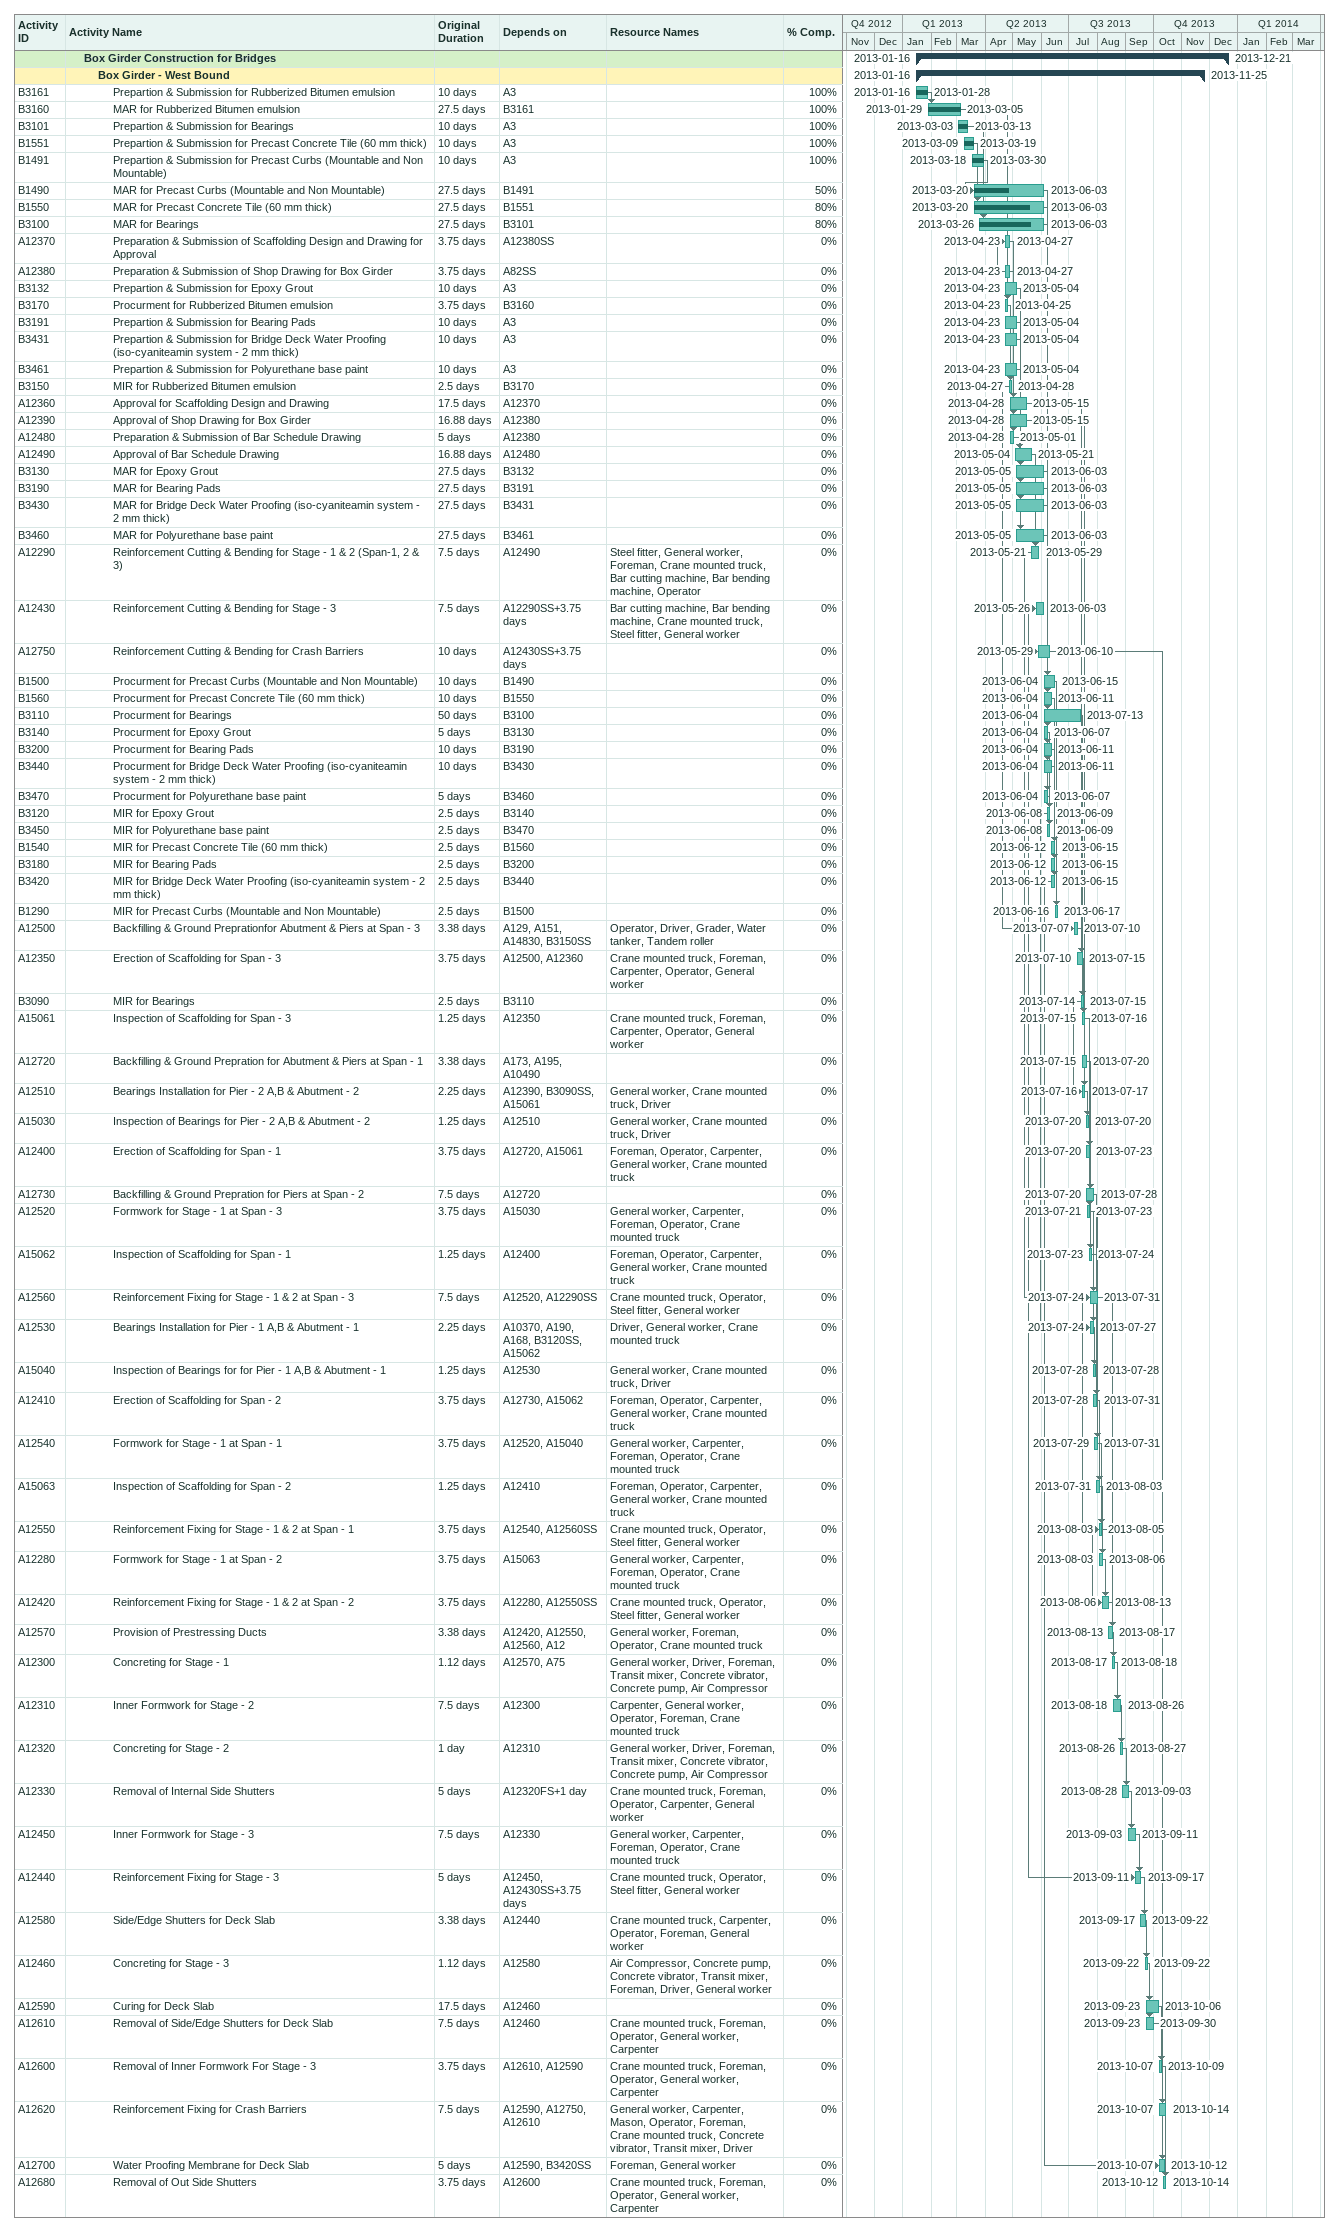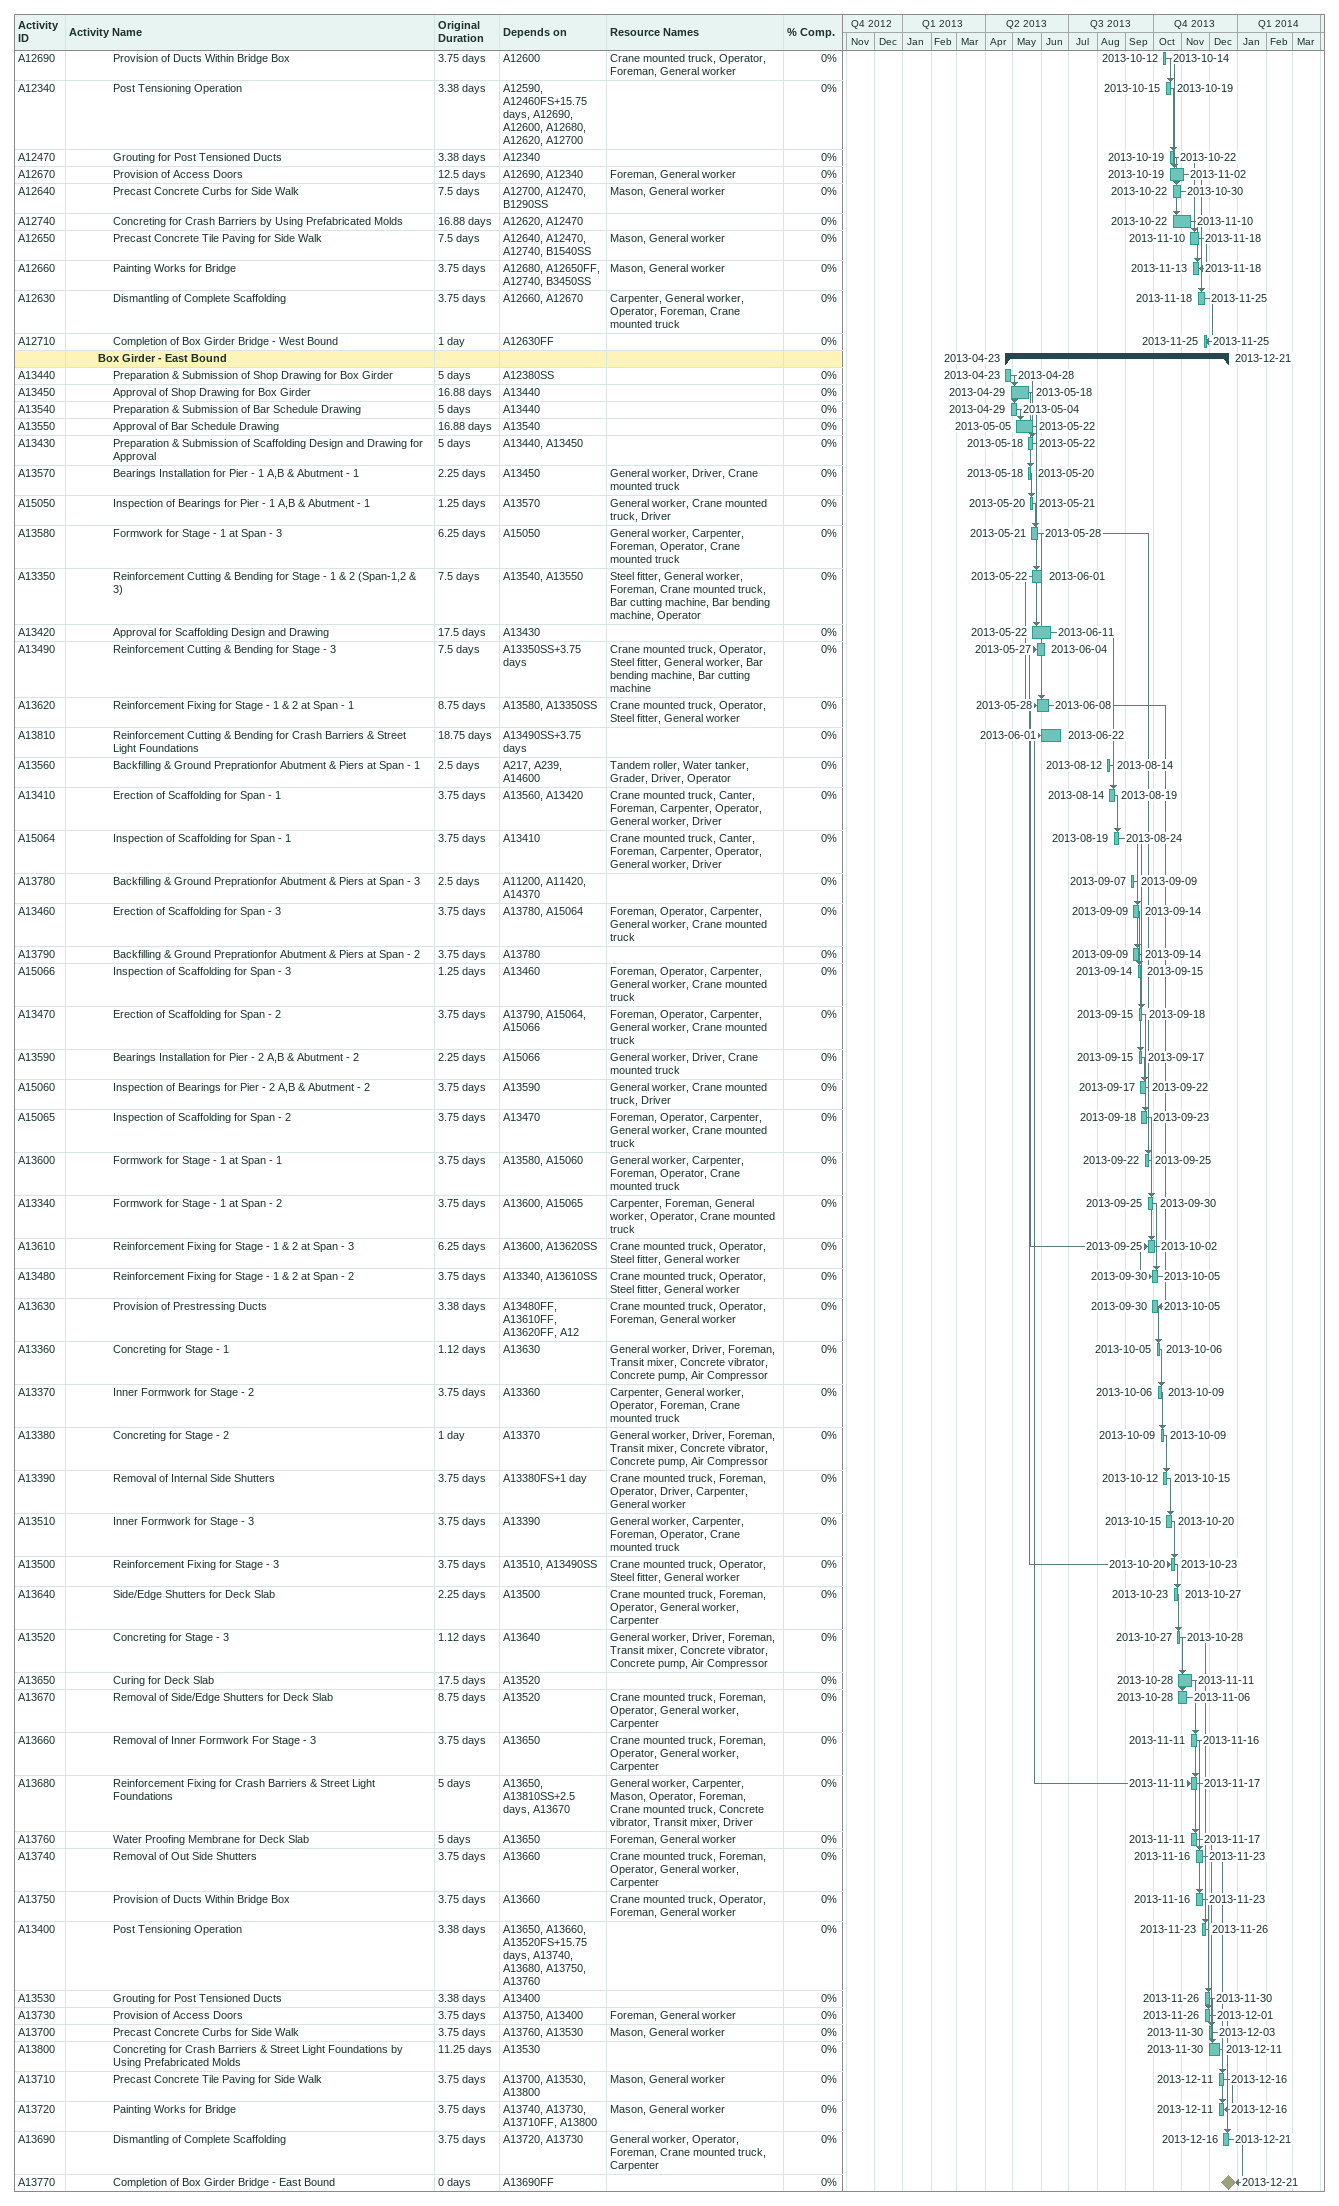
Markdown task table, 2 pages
| ID | Level | Task | Original duration | Start | Finish | Predecessors | Resources | % complete |
|---|---|---|---|---|---|---|---|---|
|  | 2 | **Box Girder Construction for Bridges** |  | 2013-01-16 | 2013-12-21 |  |  |  |
|  | 3 | **Box Girder - West Bound** |  | 2013-01-16 | 2013-11-25 |  |  |  |
| B3161 | 4 | Prepartion & Submission for Rubberized Bitumen emulsion | 10d | 2013-01-16 | 2013-01-28 | A3 |  | 100 |
| B3160 | 4 | MAR for Rubberized Bitumen emulsion | 27.5d | 2013-01-29 | 2013-03-05 | B3161 |  | 100 |
| B3101 | 4 | Prepartion & Submission for Bearings | 10d | 2013-03-03 | 2013-03-13 | A3 |  | 100 |
| B1551 | 4 | Prepartion & Submission for Precast Concrete Tile (60 mm thick) | 10d | 2013-03-09 | 2013-03-19 | A3 |  | 100 |
| B1491 | 4 | Prepartion & Submission for Precast Curbs (Mountable and Non Mountable) | 10d | 2013-03-18 | 2013-03-30 | A3 |  | 100 |
| B1490 | 4 | MAR for Precast Curbs (Mountable and Non Mountable) | 27.5d | 2013-03-20 | 2013-06-03 | B1491 |  | 50 |
| B1550 | 4 | MAR for Precast Concrete Tile (60 mm thick) | 27.5d | 2013-03-20 | 2013-06-03 | B1551 |  | 80 |
| B3100 | 4 | MAR for Bearings | 27.5d | 2013-03-26 | 2013-06-03 | B3101 |  | 80 |
| A12370 | 4 | Preparation & Submission of Scaffolding Design and Drawing for Approval | 3.75d | 2013-04-23 | 2013-04-27 | A12380SS |  | 0 |
| A12380 | 4 | Preparation & Submission of Shop Drawing for Box Girder | 3.75d | 2013-04-23 | 2013-04-27 | A82SS |  | 0 |
| B3132 | 4 | Prepartion & Submission for Epoxy Grout | 10d | 2013-04-23 | 2013-05-04 | A3 |  | 0 |
| B3170 | 4 | Procurment for Rubberized Bitumen emulsion | 3.75d | 2013-04-23 | 2013-04-25 | B3160 |  | 0 |
| B3191 | 4 | Prepartion & Submission for Bearing Pads | 10d | 2013-04-23 | 2013-05-04 | A3 |  | 0 |
| B3431 | 4 | Prepartion & Submission for Bridge Deck Water Proofing (iso-cyaniteamin system - 2 mm thick) | 10d | 2013-04-23 | 2013-05-04 | A3 |  | 0 |
| B3461 | 4 | Prepartion & Submission for Polyurethane base paint | 10d | 2013-04-23 | 2013-05-04 | A3 |  | 0 |
| B3150 | 4 | MIR for Rubberized Bitumen emulsion | 2.5d | 2013-04-27 | 2013-04-28 | B3170 |  | 0 |
| A12360 | 4 | Approval for Scaffolding Design and Drawing | 17.5d | 2013-04-28 | 2013-05-15 | A12370 |  | 0 |
| A12390 | 4 | Approval of Shop Drawing for Box Girder | 16.88d | 2013-04-28 | 2013-05-15 | A12380 |  | 0 |
| A12480 | 4 | Preparation & Submission of Bar Schedule Drawing | 5d | 2013-04-28 | 2013-05-01 | A12380 |  | 0 |
| A12490 | 4 | Approval of Bar Schedule Drawing | 16.88d | 2013-05-04 | 2013-05-21 | A12480 |  | 0 |
| B3130 | 4 | MAR for Epoxy Grout | 27.5d | 2013-05-05 | 2013-06-03 | B3132 |  | 0 |
| B3190 | 4 | MAR for Bearing Pads | 27.5d | 2013-05-05 | 2013-06-03 | B3191 |  | 0 |
| B3430 | 4 | MAR for Bridge Deck Water Proofing (iso-cyaniteamin system - 2 mm thick) | 27.5d | 2013-05-05 | 2013-06-03 | B3431 |  | 0 |
| B3460 | 4 | MAR for Polyurethane base paint | 27.5d | 2013-05-05 | 2013-06-03 | B3461 |  | 0 |
| A12290 | 4 | Reinforcement Cutting & Bending for Stage - 1 & 2 (Span-1, 2 & 3) | 7.5d | 2013-05-21 | 2013-05-29 | A12490 | Steel fitter, General worker, Foreman, Crane mounted truck, Bar cutting machine, Bar bending machine, Operator | 0 |
| A12430 | 4 | Reinforcement Cutting & Bending for Stage - 3 | 7.5d | 2013-05-26 | 2013-06-03 | A12290SS+3.75d | Bar cutting machine, Bar bending machine, Crane mounted truck, Steel fitter, General worker | 0 |
| A12750 | 4 | Reinforcement Cutting & Bending for Crash Barriers | 10d | 2013-05-29 | 2013-06-10 | A12430SS+3.75d |  | 0 |
| B1500 | 4 | Procurment for Precast Curbs (Mountable and Non Mountable) | 10d | 2013-06-04 | 2013-06-15 | B1490 |  | 0 |
| B1560 | 4 | Procurment for Precast Concrete Tile (60 mm thick) | 10d | 2013-06-04 | 2013-06-11 | B1550 |  | 0 |
| B3110 | 4 | Procurment for Bearings | 50d | 2013-06-04 | 2013-07-13 | B3100 |  | 0 |
| B3140 | 4 | Procurment for Epoxy Grout | 5d | 2013-06-04 | 2013-06-07 | B3130 |  | 0 |
| B3200 | 4 | Procurment for Bearing Pads | 10d | 2013-06-04 | 2013-06-11 | B3190 |  | 0 |
| B3440 | 4 | Procurment for Bridge Deck Water Proofing (iso-cyaniteamin system - 2 mm thick) | 10d | 2013-06-04 | 2013-06-11 | B3430 |  | 0 |
| B3470 | 4 | Procurment for Polyurethane base paint | 5d | 2013-06-04 | 2013-06-07 | B3460 |  | 0 |
| B3120 | 4 | MIR for Epoxy Grout | 2.5d | 2013-06-08 | 2013-06-09 | B3140 |  | 0 |
| B3450 | 4 | MIR for Polyurethane base paint | 2.5d | 2013-06-08 | 2013-06-09 | B3470 |  | 0 |
| B1540 | 4 | MIR for Precast Concrete Tile (60 mm thick) | 2.5d | 2013-06-12 | 2013-06-15 | B1560 |  | 0 |
| B3180 | 4 | MIR for Bearing Pads | 2.5d | 2013-06-12 | 2013-06-15 | B3200 |  | 0 |
| B3420 | 4 | MIR for Bridge Deck Water Proofing (iso-cyaniteamin system - 2 mm thick) | 2.5d | 2013-06-12 | 2013-06-15 | B3440 |  | 0 |
| B1290 | 4 | MIR for Precast Curbs (Mountable and Non Mountable) | 2.5d | 2013-06-16 | 2013-06-17 | B1500 |  | 0 |
| A12500 | 4 | Backfilling & Ground Preprationfor Abutment & Piers at Span - 3 | 3.38d | 2013-07-07 | 2013-07-10 | A129, A151, A14830, B3150SS | Operator, Driver, Grader, Water tanker, Tandem roller | 0 |
| A12350 | 4 | Erection of Scaffolding for Span - 3 | 3.75d | 2013-07-10 | 2013-07-15 | A12500, A12360 | Crane mounted truck, Foreman, Carpenter, Operator, General worker | 0 |
| B3090 | 4 | MIR for Bearings | 2.5d | 2013-07-14 | 2013-07-15 | B3110 |  | 0 |
| A15061 | 4 | Inspection of Scaffolding for Span - 3 | 1.25d | 2013-07-15 | 2013-07-16 | A12350 | Crane mounted truck, Foreman, Carpenter, Operator, General worker | 0 |
| A12720 | 4 | Backfilling & Ground Prepration for Abutment & Piers at Span - 1 | 3.38d | 2013-07-15 | 2013-07-20 | A173, A195, A10490 |  | 0 |
| A12510 | 4 | Bearings Installation for Pier - 2 A,B & Abutment - 2 | 2.25d | 2013-07-16 | 2013-07-17 | A12390, B3090SS, A15061 | General worker, Crane mounted truck, Driver | 0 |
| A15030 | 4 | Inspection of Bearings for Pier - 2 A,B & Abutment - 2 | 1.25d | 2013-07-20 | 2013-07-20 | A12510 | General worker, Crane mounted truck, Driver | 0 |
| A12400 | 4 | Erection of Scaffolding for Span - 1 | 3.75d | 2013-07-20 | 2013-07-23 | A12720, A15061 | Foreman, Operator, Carpenter, General worker, Crane mounted truck | 0 |
| A12730 | 4 | Backfilling & Ground Prepration for Piers at Span - 2 | 7.5d | 2013-07-20 | 2013-07-28 | A12720 |  | 0 |
| A12520 | 4 | Formwork for Stage - 1 at Span - 3 | 3.75d | 2013-07-21 | 2013-07-23 | A15030 | General worker, Carpenter, Foreman, Operator, Crane mounted truck | 0 |
| A15062 | 4 | Inspection of Scaffolding for Span - 1 | 1.25d | 2013-07-23 | 2013-07-24 | A12400 | Foreman, Operator, Carpenter, General worker, Crane mounted truck | 0 |
| A12560 | 4 | Reinforcement Fixing for Stage - 1 & 2 at Span - 3 | 7.5d | 2013-07-24 | 2013-07-31 | A12520, A12290SS | Crane mounted truck, Operator, Steel fitter, General worker | 0 |
| A12530 | 4 | Bearings Installation for Pier - 1 A,B & Abutment - 1 | 2.25d | 2013-07-24 | 2013-07-27 | A10370, A190, A168, B3120SS, A15062 | Driver, General worker, Crane mounted truck | 0 |
| A15040 | 4 | Inspection of Bearings for for Pier - 1 A,B & Abutment - 1 | 1.25d | 2013-07-28 | 2013-07-28 | A12530 | General worker, Crane mounted truck, Driver | 0 |
| A12410 | 4 | Erection of Scaffolding for Span - 2 | 3.75d | 2013-07-28 | 2013-07-31 | A12730, A15062 | Foreman, Operator, Carpenter, General worker, Crane mounted truck | 0 |
| A12540 | 4 | Formwork for Stage - 1 at Span - 1 | 3.75d | 2013-07-29 | 2013-07-31 | A12520, A15040 | General worker, Carpenter, Foreman, Operator, Crane mounted truck | 0 |
| A15063 | 4 | Inspection of Scaffolding for Span - 2 | 1.25d | 2013-07-31 | 2013-08-03 | A12410 | Foreman, Operator, Carpenter, General worker, Crane mounted truck | 0 |
| A12550 | 4 | Reinforcement Fixing for Stage - 1 & 2 at Span - 1 | 3.75d | 2013-08-03 | 2013-08-05 | A12540, A12560SS | Crane mounted truck, Operator, Steel fitter, General worker | 0 |
| A12280 | 4 | Formwork for Stage - 1 at Span - 2 | 3.75d | 2013-08-03 | 2013-08-06 | A15063 | General worker, Carpenter, Foreman, Operator, Crane mounted truck | 0 |
| A12420 | 4 | Reinforcement Fixing for Stage - 1 & 2 at Span - 2 | 3.75d | 2013-08-06 | 2013-08-13 | A12280, A12550SS | Crane mounted truck, Operator, Steel fitter, General worker | 0 |
| A12570 | 4 | Provision of Prestressing Ducts | 3.38d | 2013-08-13 | 2013-08-17 | A12420, A12550, A12560, A12 | General worker, Foreman, Operator, Crane mounted truck | 0 |
| A12300 | 4 | Concreting for Stage - 1 | 1.12d | 2013-08-17 | 2013-08-18 | A12570, A75 | General worker, Driver, Foreman, Transit mixer, Concrete vibrator, Concrete pump, Air Compressor | 0 |
| A12310 | 4 | Inner Formwork for Stage - 2 | 7.5d | 2013-08-18 | 2013-08-26 | A12300 | Carpenter, General worker, Operator, Foreman, Crane mounted truck | 0 |
| A12320 | 4 | Concreting for Stage - 2 | 1d | 2013-08-26 | 2013-08-27 | A12310 | General worker, Driver, Foreman, Transit mixer, Concrete vibrator, Concrete pump, Air Compressor | 0 |
| A12330 | 4 | Removal of Internal Side Shutters | 5d | 2013-08-28 | 2013-09-03 | A12320FS+1d | Crane mounted truck, Foreman, Operator, Carpenter, General worker | 0 |
| A12450 | 4 | Inner Formwork for Stage - 3 | 7.5d | 2013-09-03 | 2013-09-11 | A12330 | General worker, Carpenter, Foreman, Operator, Crane mounted truck | 0 |
| A12440 | 4 | Reinforcement Fixing for Stage - 3 | 5d | 2013-09-11 | 2013-09-17 | A12450, A12430SS+3.75d | Crane mounted truck, Operator, Steel fitter, General worker | 0 |
| A12580 | 4 | Side/Edge Shutters for Deck Slab | 3.38d | 2013-09-17 | 2013-09-22 | A12440 | Crane mounted truck, Carpenter, Operator, Foreman, General worker | 0 |
| A12460 | 4 | Concreting for Stage - 3 | 1.12d | 2013-09-22 | 2013-09-22 | A12580 | Air Compressor, Concrete pump, Concrete vibrator, Transit mixer, Foreman, Driver, General worker | 0 |
| A12590 | 4 | Curing for Deck Slab | 17.5d | 2013-09-23 | 2013-10-06 | A12460 |  | 0 |
| A12610 | 4 | Removal of Side/Edge Shutters for Deck Slab | 7.5d | 2013-09-23 | 2013-09-30 | A12460 | Crane mounted truck, Foreman, Operator, General worker, Carpenter | 0 |
| A12600 | 4 | Removal of Inner Formwork For Stage - 3 | 3.75d | 2013-10-07 | 2013-10-09 | A12610, A12590 | Crane mounted truck, Foreman, Operator, General worker, Carpenter | 0 |
| A12620 | 4 | Reinforcement Fixing for Crash Barriers | 7.5d | 2013-10-07 | 2013-10-14 | A12590, A12750, A12610 | General worker, Carpenter, Mason, Operator, Foreman, Crane mounted truck, Concrete vibrator, Transit mixer, Driver | 0 |
| A12700 | 4 | Water Proofing Membrane for Deck Slab | 5d | 2013-10-07 | 2013-10-12 | A12590, B3420SS | Foreman, General worker | 0 |
| A12680 | 4 | Removal of Out Side Shutters | 3.75d | 2013-10-12 | 2013-10-14 | A12600 | Crane mounted truck, Foreman, Operator, General worker, Carpenter | 0 |
| A12690 | 4 | Provision of Ducts Within Bridge Box | 3.75d | 2013-10-12 | 2013-10-14 | A12600 | Crane mounted truck, Operator, Foreman, General worker | 0 |
| A12340 | 4 | Post Tensioning Operation | 3.38d | 2013-10-15 | 2013-10-19 | A12590, A12460FS+15.75d, A12690, A12600, A12680, A12620, A12700 |  | 0 |
| A12470 | 4 | Grouting for Post Tensioned Ducts | 3.38d | 2013-10-19 | 2013-10-22 | A12340 |  | 0 |
| A12670 | 4 | Provision of Access Doors | 12.5d | 2013-10-19 | 2013-11-02 | A12690, A12340 | Foreman, General worker | 0 |
| A12640 | 4 | Precast Concrete Curbs for Side Walk | 7.5d | 2013-10-22 | 2013-10-30 | A12700, A12470, B1290SS | Mason, General worker | 0 |
| A12740 | 4 | Concreting for Crash Barriers by Using Prefabricated Molds | 16.88d | 2013-10-22 | 2013-11-10 | A12620, A12470 |  | 0 |
| A12650 | 4 | Precast Concrete Tile Paving for Side Walk | 7.5d | 2013-11-10 | 2013-11-18 | A12640, A12470, A12740, B1540SS | Mason, General worker | 0 |
| A12660 | 4 | Painting Works for Bridge | 3.75d | 2013-11-13 | 2013-11-18 | A12680, A12650FF, A12740, B3450SS | Mason, General worker | 0 |
| A12630 | 4 | Dismantling of Complete Scaffolding | 3.75d | 2013-11-18 | 2013-11-25 | A12660, A12670 | Carpenter, General worker, Operator, Foreman, Crane mounted truck | 0 |
| A12710 | 4 | Completion of Box Girder Bridge - West Bound | 1d | 2013-11-25 | 2013-11-25 | A12630FF |  | 0 |
|  | 3 | **Box Girder - East Bound** |  | 2013-04-23 | 2013-12-21 |  |  |  |
| A13440 | 4 | Preparation & Submission of Shop Drawing for Box Girder | 5d | 2013-04-23 | 2013-04-28 | A12380SS |  | 0 |
| A13450 | 4 | Approval of Shop Drawing for Box Girder | 16.88d | 2013-04-29 | 2013-05-18 | A13440 |  | 0 |
| A13540 | 4 | Preparation & Submission of Bar Schedule Drawing | 5d | 2013-04-29 | 2013-05-04 | A13440 |  | 0 |
| A13550 | 4 | Approval of Bar Schedule Drawing | 16.88d | 2013-05-05 | 2013-05-22 | A13540 |  | 0 |
| A13430 | 4 | Preparation & Submission of Scaffolding Design and Drawing for Approval | 5d | 2013-05-18 | 2013-05-22 | A13440, A13450 |  | 0 |
| A13570 | 4 | Bearings Installation for Pier - 1 A,B & Abutment - 1 | 2.25d | 2013-05-18 | 2013-05-20 | A13450 | General worker, Driver, Crane mounted truck | 0 |
| A15050 | 4 | Inspection of Bearings for Pier - 1 A,B & Abutment - 1 | 1.25d | 2013-05-20 | 2013-05-21 | A13570 | General worker, Crane mounted truck, Driver | 0 |
| A13580 | 4 | Formwork for Stage - 1 at Span - 3 | 6.25d | 2013-05-21 | 2013-05-28 | A15050 | General worker, Carpenter, Foreman, Operator, Crane mounted truck | 0 |
| A13350 | 4 | Reinforcement Cutting & Bending for Stage - 1 & 2 (Span-1,2 & 3) | 7.5d | 2013-05-22 | 2013-06-01 | A13540, A13550 | Steel fitter, General worker, Foreman, Crane mounted truck, Bar cutting machine, Bar bending machine, Operator | 0 |
| A13420 | 4 | Approval for Scaffolding Design and Drawing | 17.5d | 2013-05-22 | 2013-06-11 | A13430 |  | 0 |
| A13490 | 4 | Reinforcement Cutting & Bending for Stage - 3 | 7.5d | 2013-05-27 | 2013-06-04 | A13350SS+3.75d | Crane mounted truck, Operator, Steel fitter, General worker, Bar bending machine, Bar cutting machine | 0 |
| A13620 | 4 | Reinforcement Fixing for Stage - 1 & 2 at Span - 1 | 8.75d | 2013-05-28 | 2013-06-08 | A13580, A13350SS | Crane mounted truck, Operator, Steel fitter, General worker | 0 |
| A13810 | 4 | Reinforcement Cutting & Bending for Crash Barriers & Street Light Foundations | 18.75d | 2013-06-01 | 2013-06-22 | A13490SS+3.75d |  | 0 |
| A13560 | 4 | Backfilling & Ground Preprationfor Abutment & Piers at Span - 1 | 2.5d | 2013-08-12 | 2013-08-14 | A217, A239, A14600 | Tandem roller, Water tanker, Grader, Driver, Operator | 0 |
| A13410 | 4 | Erection of Scaffolding for Span - 1 | 3.75d | 2013-08-14 | 2013-08-19 | A13560, A13420 | Crane mounted truck, Canter, Foreman, Carpenter, Operator, General worker, Driver | 0 |
| A15064 | 4 | Inspection of Scaffolding for Span - 1 | 3.75d | 2013-08-19 | 2013-08-24 | A13410 | Crane mounted truck, Canter, Foreman, Carpenter, Operator, General worker, Driver | 0 |
| A13780 | 4 | Backfilling & Ground Preprationfor Abutment & Piers at Span - 3 | 2.5d | 2013-09-07 | 2013-09-09 | A11200, A11420, A14370 |  | 0 |
| A13460 | 4 | Erection of Scaffolding for Span - 3 | 3.75d | 2013-09-09 | 2013-09-14 | A13780, A15064 | Foreman, Operator, Carpenter, General worker, Crane mounted truck | 0 |
| A13790 | 4 | Backfilling & Ground Preprationfor Abutment & Piers at Span - 2 | 3.75d | 2013-09-09 | 2013-09-14 | A13780 |  | 0 |
| A15066 | 4 | Inspection of Scaffolding for Span - 3 | 1.25d | 2013-09-14 | 2013-09-15 | A13460 | Foreman, Operator, Carpenter, General worker, Crane mounted truck | 0 |
| A13470 | 4 | Erection of Scaffolding for Span - 2 | 3.75d | 2013-09-15 | 2013-09-18 | A13790, A15064, A15066 | Foreman, Operator, Carpenter, General worker, Crane mounted truck | 0 |
| A13590 | 4 | Bearings Installation for Pier - 2 A,B & Abutment - 2 | 2.25d | 2013-09-15 | 2013-09-17 | A15066 | General worker, Driver, Crane mounted truck | 0 |
| A15060 | 4 | Inspection of Bearings for Pier - 2 A,B & Abutment - 2 | 3.75d | 2013-09-17 | 2013-09-22 | A13590 | General worker, Crane mounted truck, Driver | 0 |
| A15065 | 4 | Inspection of Scaffolding for Span - 2 | 3.75d | 2013-09-18 | 2013-09-23 | A13470 | Foreman, Operator, Carpenter, General worker, Crane mounted truck | 0 |
| A13600 | 4 | Formwork for Stage - 1 at Span - 1 | 3.75d | 2013-09-22 | 2013-09-25 | A13580, A15060 | General worker, Carpenter, Foreman, Operator, Crane mounted truck | 0 |
| A13340 | 4 | Formwork for Stage - 1 at Span - 2 | 3.75d | 2013-09-25 | 2013-09-30 | A13600, A15065 | Carpenter, Foreman, General worker, Operator, Crane mounted truck | 0 |
| A13610 | 4 | Reinforcement Fixing for Stage - 1 & 2 at Span - 3 | 6.25d | 2013-09-25 | 2013-10-02 | A13600, A13620SS | Crane mounted truck, Operator, Steel fitter, General worker | 0 |
| A13480 | 4 | Reinforcement Fixing for Stage - 1 & 2 at Span - 2 | 3.75d | 2013-09-30 | 2013-10-05 | A13340, A13610SS | Crane mounted truck, Operator, Steel fitter, General worker | 0 |
| A13630 | 4 | Provision of Prestressing Ducts | 3.38d | 2013-09-30 | 2013-10-05 | A13480FF, A13610FF, A13620FF, A12 | Crane mounted truck, Operator, Foreman, General worker | 0 |
| A13360 | 4 | Concreting for Stage - 1 | 1.12d | 2013-10-05 | 2013-10-06 | A13630 | General worker, Driver, Foreman, Transit mixer, Concrete vibrator, Concrete pump, Air Compressor | 0 |
| A13370 | 4 | Inner Formwork for Stage - 2 | 3.75d | 2013-10-06 | 2013-10-09 | A13360 | Carpenter, General worker, Operator, Foreman, Crane mounted truck | 0 |
| A13380 | 4 | Concreting for Stage - 2 | 1d | 2013-10-09 | 2013-10-09 | A13370 | General worker, Driver, Foreman, Transit mixer, Concrete vibrator, Concrete pump, Air Compressor | 0 |
| A13390 | 4 | Removal of Internal Side Shutters | 3.75d | 2013-10-12 | 2013-10-15 | A13380FS+1d | Crane mounted truck, Foreman, Operator, Driver, Carpenter, General worker | 0 |
| A13510 | 4 | Inner Formwork for Stage - 3 | 3.75d | 2013-10-15 | 2013-10-20 | A13390 | General worker, Carpenter, Foreman, Operator, Crane mounted truck | 0 |
| A13500 | 4 | Reinforcement Fixing for Stage - 3 | 3.75d | 2013-10-20 | 2013-10-23 | A13510, A13490SS | Crane mounted truck, Operator, Steel fitter, General worker | 0 |
| A13640 | 4 | Side/Edge Shutters for Deck Slab | 2.25d | 2013-10-23 | 2013-10-27 | A13500 | Crane mounted truck, Foreman, Operator, General worker, Carpenter | 0 |
| A13520 | 4 | Concreting for Stage - 3 | 1.12d | 2013-10-27 | 2013-10-28 | A13640 | General worker, Driver, Foreman, Transit mixer, Concrete vibrator, Concrete pump, Air Compressor | 0 |
| A13650 | 4 | Curing for Deck Slab | 17.5d | 2013-10-28 | 2013-11-11 | A13520 |  | 0 |
| A13670 | 4 | Removal of Side/Edge Shutters for Deck Slab | 8.75d | 2013-10-28 | 2013-11-06 | A13520 | Crane mounted truck, Foreman, Operator, General worker, Carpenter | 0 |
| A13660 | 4 | Removal of Inner Formwork For Stage - 3 | 3.75d | 2013-11-11 | 2013-11-16 | A13650 | Crane mounted truck, Foreman, Operator, General worker, Carpenter | 0 |
| A13680 | 4 | Reinforcement Fixing for Crash Barriers & Street Light Foundations | 5d | 2013-11-11 | 2013-11-17 | A13650, A13810SS+2.5d, A13670 | General worker, Carpenter, Mason, Operator, Foreman, Crane mounted truck, Concrete vibrator, Transit mixer, Driver | 0 |
| A13760 | 4 | Water Proofing Membrane for Deck Slab | 5d | 2013-11-11 | 2013-11-17 | A13650 | Foreman, General worker | 0 |
| A13740 | 4 | Removal of Out Side Shutters | 3.75d | 2013-11-16 | 2013-11-23 | A13660 | Crane mounted truck, Foreman, Operator, General worker, Carpenter | 0 |
| A13750 | 4 | Provision of Ducts Within Bridge Box | 3.75d | 2013-11-16 | 2013-11-23 | A13660 | Crane mounted truck, Operator, Foreman, General worker | 0 |
| A13400 | 4 | Post Tensioning Operation | 3.38d | 2013-11-23 | 2013-11-26 | A13650, A13660, A13520FS+15.75d, A13740, A13680, A13750, A13760 |  | 0 |
| A13530 | 4 | Grouting for Post Tensioned Ducts | 3.38d | 2013-11-26 | 2013-11-30 | A13400 |  | 0 |
| A13730 | 4 | Provision of Access Doors | 3.75d | 2013-11-26 | 2013-12-01 | A13750, A13400 | Foreman, General worker | 0 |
| A13700 | 4 | Precast Concrete Curbs for Side Walk | 3.75d | 2013-11-30 | 2013-12-03 | A13760, A13530 | Mason, General worker | 0 |
| A13800 | 4 | Concreting for Crash Barriers & Street Light Foundations by Using Prefabricated Molds | 11.25d | 2013-11-30 | 2013-12-11 | A13530 |  | 0 |
| A13710 | 4 | Precast Concrete Tile Paving for Side Walk | 3.75d | 2013-12-11 | 2013-12-16 | A13700, A13530, A13800 | Mason, General worker | 0 |
| A13720 | 4 | Painting Works for Bridge | 3.75d | 2013-12-11 | 2013-12-16 | A13740, A13730, A13710FF, A13800 | Mason, General worker | 0 |
| A13690 | 4 | Dismantling of Complete Scaffolding | 3.75d | 2013-12-16 | 2013-12-21 | A13720, A13730 | General worker, Operator, Foreman, Crane mounted truck, Carpenter | 0 |
| A13770 | 4 | Completion of Box Girder Bridge - East Bound | 0d | 2013-12-21 | 2013-12-21 | A13690FF |  | 0 |
